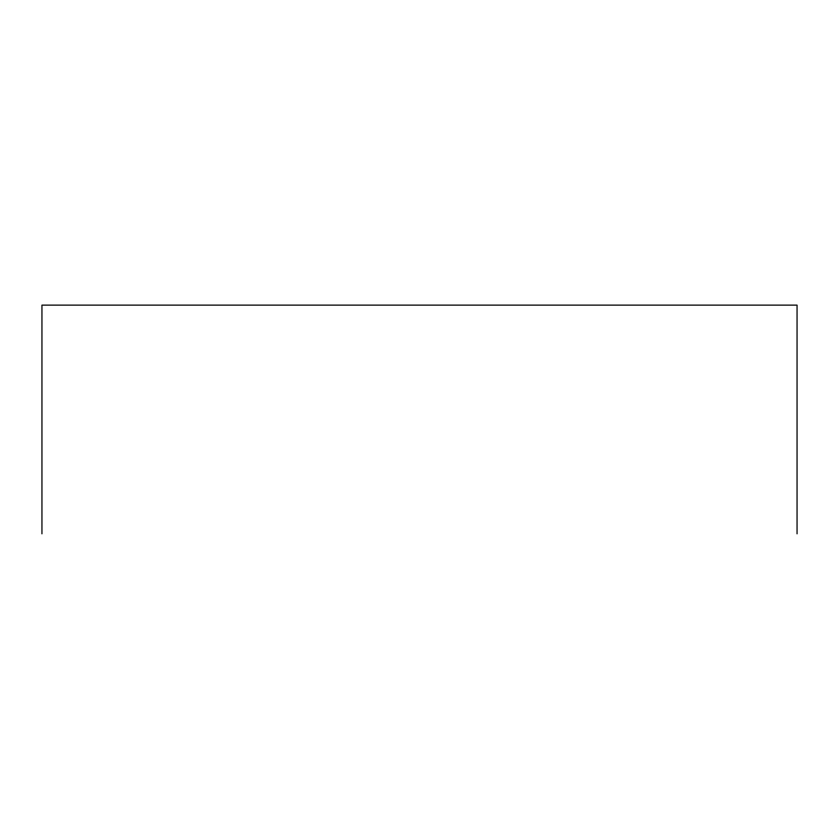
<?xml version="1.0" encoding="UTF-8"?>
<svg xmlns="http://www.w3.org/2000/svg" width="839" height="839" viewBox="0 0 839 839"><rect width="100%" height="100%" fill="white"/><g stroke="black" fill="none" stroke-linecap="round" stroke-linejoin="round"><path stroke-width="1.26" d="M797.05 533.877L797.05 305.123L41.95 305.123L41.95 533.877"/></g></svg>
